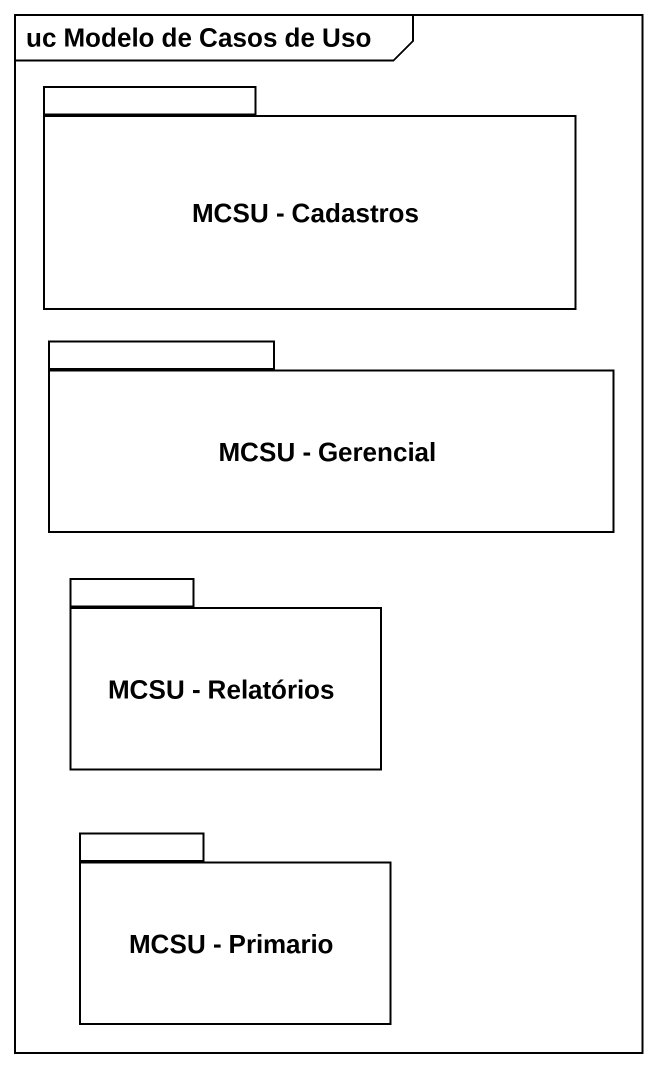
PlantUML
@startuml
mainframe uc Modelo de Casos de Uso
package "MCSU - Cadastros" as MCSU_Cadastros {
}
package "MCSU - Gerencial" as MCSU_Gerencial {
}
package "MCSU - Relatórios" as MCSU_Relatórios {
}
package "MCSU - Primario" as MCSU_Primario {
}
@enduml
